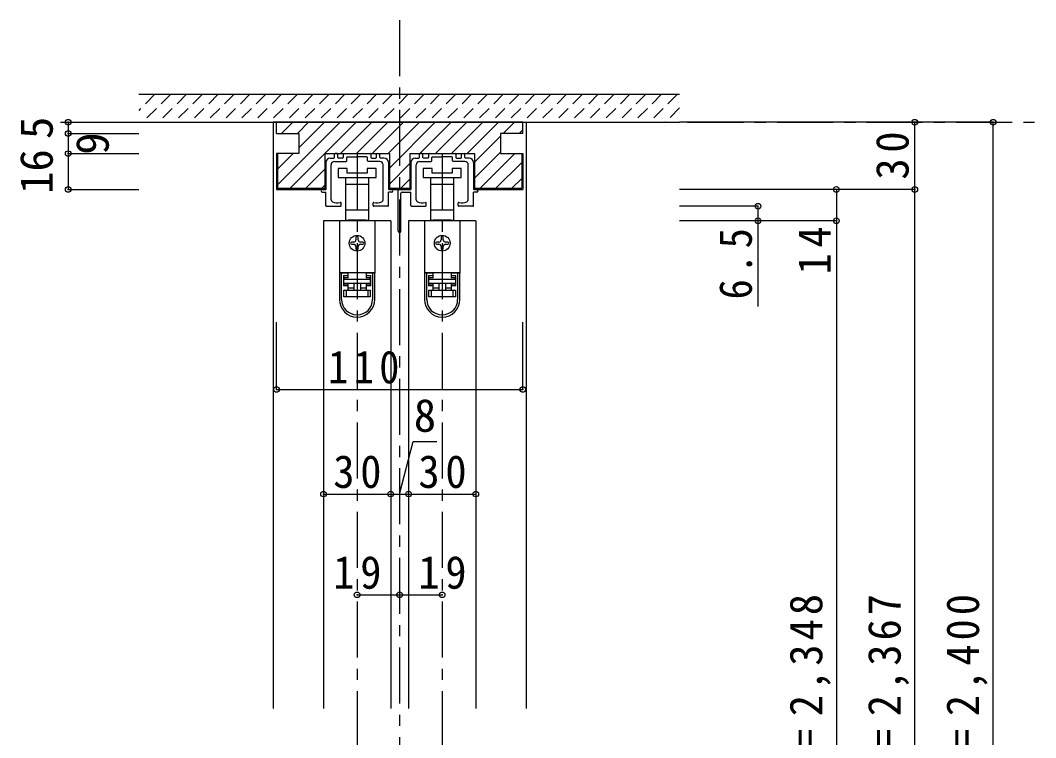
# Model space of a CAD drawing. Units: millimetres, scale not verified. Extents: x -973 to 977, y -718 to 696.
# Drawn here: x 53.8 to 507.2, y -322.8 to -2.5 of the extents above; entities that cross this region are included whole.
import ezdxf
from ezdxf.enums import TextEntityAlignment as Align

# ---------------------------------------------------------------- set-up
doc = ezdxf.new("R2010")
doc.units = ezdxf.units.MM
doc.header["$LTSCALE"] = 5
doc.header["$PDMODE"] = 32
doc.header["$PDSIZE"] = 2.5
doc.linetypes.add('CHAIN1', pattern=[8, 5, -1, 1, -1])
doc.linetypes.add('DASHED1', pattern=[1.8, 1.2, -0.6])
for name, color, linetype in [('0-1_通り芯', 4, 'CHAIN1'), ('0-4_枠', 3, 'Continuous'), ('0-6_扉', 6, 'Continuous'), ('0-7_金物', 7, 'Continuous'), ('0-B_寸法', 7, 'Continuous'), ('0-C_ﾊｯﾁ', 4, 'Continuous')]:
    doc.layers.add(name, color=color, linetype=linetype)
doc.styles.add('ＭＳ ゴシック', font='')
doc.styles.get('ＭＳ ゴシック').set_extended_font_data('MS Gothic')

# ---------------------------------------------------------------- blocks, each defined once
blk = doc.blocks.new('下荷重(戸車)')
at = {"layer": '0-7_金物'}
for p, q in [((8.5, 37.107), (4.5, 37.107)), ((5.25, 30.107), (5.25, 33.107)), ((-5.25, 30.107), (0, 30.107)), ((0, 30.107), (5.25, 30.107)), ((5.25, 18.507), (5.25, 30.107)), ((0, 18.507), (-5.25, 18.507)), ((-5.25, 18.507), (-5.25, 14.107)), ((5.25, 18.507), (0, 18.507)), ((5.25, 14.107), (5.25, 18.507)), ((7.9, 13.807), (-7.9, 13.807)), ((-7.9, 13.807), (-7.9, -9.493)), ((-5.25, 14.107), (-4, 14.107)), ((-4, 14.107), (-4, 13.807)), ((4, 14.107), (-4, 14.107)), ((4, 14.107), (5.25, 14.107)), ((4, 13.807), (4, 14.107)), ((7.9, 13.807), (7.9, -9.493)), ((-0.5, 6.307), (-0.5, 5.307)), ((0.5, 5.307), (0.5, 6.307)), ((-1.5, 4.307), (-2.5, 4.307)), ((-2.5, 3.307), (-1.5, 3.307)), ((-0.5, 2.307), (-0.5, 1.307)), ((0.5, 1.307), (0.5, 2.307)), ((2.5, 4.307), (1.5, 4.307)), ((1.5, 3.307), (2.5, 3.307)), ((7.9, -9.493), (-7.9, -9.493)), ((-7.9, -9.493), (-7.9, -9.593)), ((-6.9, -9.593), (-7.9, -9.593)), ((-7.9, -9.593), (-7.9, -21.293)), ((-4.2, -9.593), (-6.9, -9.593)), ((-6.9, -21.293), (-6.9, -9.593)), ((-6.1, -10.593), (-6.1, -15.293)), ((-6.1, -10.593), (-4.2, -10.593)), ((-5.9, -11.693), (-5.9, -12.193)), ((-4, -11.693), (-5.9, -11.693)), ((-5.9, -12.193), (5.9, -12.193)), ((-5.9, -14.193), (-5.9, -12.193)), ((-4.9, -9.593), (-4.9, -9.493)), ((-4.2, -9.593), (-4.2, -10.593)), ((-4, -11.693), (-4, -9.493)), ((4, -9.493), (4, -11.693)), ((5.9, -11.693), (4, -11.693)), ((6.9, -9.593), (4.2, -9.593)), ((4.2, -10.593), (4.2, -9.593)), ((4.2, -11.593), (4.2, -10.593)), ((4.2, -10.593), (6.1, -10.593)), ((6.1, -11.593), (4.2, -11.593)), ((4.9, -9.493), (4.9, -9.593)), ((5.9, -12.193), (5.9, -11.693)), ((5.9, -12.193), (5.9, -14.193)), ((6.1, -15.293), (6.1, -10.593)), ((6.9, -9.593), (6.9, -21.293)), ((7.9, -9.593), (6.9, -9.593)), ((7.9, -9.493), (7.9, -9.593)), ((7.9, -21.293), (7.9, -9.593)), ((-6.1, -14.293), (-4.2, -14.293)), ((-4.2, -15.293), (-6.1, -15.293)), ((5.9, -14.193), (-5.9, -14.193)), ((-5.9, -17.193), (-4.9, -17.193)), ((-4.9, -17.193), (4.9, -17.193)), ((-4.9, -17.193), (-4.9, -20.193)), ((-4.2, -14.293), (-4.2, -15.293)), ((-4.2, -15.293), (-4.2, -17.193)), ((-4, -16.193), (-4, -14.193)), ((-1.5, -14.193), (-1.5, -17.193)), ((1.5, -14.193), (1.5, -17.193)), ((1.5, -16.193), (4, -16.193)), ((6.1, -15.293), (4.2, -15.293)), ((4.2, -17.193), (4.2, -15.293)), ((4.9, -17.193), (5.9, -17.193)), ((5.9, -17.193), (5.9, -20.193)), ((4.9, -20.193), (-4.9, -20.193))]:
    blk.add_line(p, q, dxfattribs=at)
for points in [[(-8.5, 33.107), (0, 33.107), (8.5, 33.107), (8.5, 37.107)], [(4.5, 37.107), (4.5, 35.107), (-4.5, 35.107), (-4.5, 37.107), (-8.5, 37.107), (-8.5, 33.107)], [(-5.25, 33.107), (-5.25, 30.107), (-5.25, 18.507)], [(-4.2, -10.593), (-4.2, -11.593), (-6.1, -11.593)], [(-4.9, -20.193), (-5.9, -20.193), (-5.9, -17.193)], [(-4, -17.193), (-4, -16.193), (-1.5, -16.193)], [(4, -14.193), (4, -16.193), (4, -17.193)], [(4.2, -15.293), (4.2, -14.293), (6.1, -14.293)], [(5.9, -20.193), (4.9, -20.193), (4.9, -17.193)]]:
    blk.add_lwpolyline(points, dxfattribs=at)
blk.add_circle((0, 3.807), 3.5, dxfattribs=at)
for centre, radius, start, end in [((-1.5, 5.307), 1, 270, 0), ((0, 6.307), 0.5, 90, 180), ((0, 6.307), 0.5, 0, 90), ((1.5, 5.307), 1, 180, 270), ((-2.5, 3.807), 0.5, 90, 180), ((-2.5, 3.807), 0.5, 180, 270), ((-1.5, 2.307), 1, 0, 90), ((0, 1.307), 0.5, 180, 270), ((0, 1.307), 0.5, 270, 0), ((1.5, 2.307), 1, 90, 180), ((2.5, 3.807), 0.5, 0, 90), ((2.5, 3.807), 0.5, 270, 0), ((0, -21.293), 7.9, 180, 0), ((0, -21.293), 6.9, 180, 0)]:
    blk.add_arc(centre, radius, start, end, dxfattribs=at)
blk = doc.blocks.new('03')
at = {"layer": '0-B_寸法'}
for p, q in [((-9.229, 7.776), (-9.229, 9.176)), ((-8.029, 9.476), (-8.929, 9.476)), ((-7.729, 7.776), (-7.729, 9.176)), ((-5.229, 9.176), (-5.229, 7.776)), ((-4.929, 9.476), (6.771, 9.476)), ((7.071, 9.176), (7.071, 7.776)), ((9.571, 7.776), (9.571, 9.176)), ((9.871, 9.476), (10.771, 9.476)), ((11.071, 7.776), (11.071, 9.176)), ((-13.079, 5.476), (-13.079, -6.524)), ((-11.079, 7.476), (-9.529, 7.476)), ((-9.229, 5.976), (-4.029, 5.976)), ((-5.529, 7.476), (-7.429, 7.476)), ((-3.729, 6.276), (-3.729, 7.676)), ((-3.429, 7.976), (0.621, 7.976)), ((0.921, 8.276), (0.621, 7.976)), ((0.921, 8.276), (1.221, 7.976)), ((5.271, 7.976), (1.221, 7.976)), ((5.571, 6.276), (5.571, 7.676)), ((11.071, 5.976), (5.871, 5.976)), ((7.371, 7.476), (9.271, 7.476)), ((12.921, 7.476), (11.371, 7.476)), ((14.921, 5.476), (14.921, -6.524)), ((-10.679, -11.096), (-10.679, 4.476)), ((12.521, -11.096), (12.521, 4.476)), ((-18.679, -25.124), (-18.679, -7.024)), ((-18.179, -6.524), (-13.079, -6.524)), ((-17.479, -25.124), (-17.479, -8.224)), ((-16.979, -7.724), (-13.079, -7.724)), ((-13.079, -13.724), (-13.079, -7.724)), ((16.321, -6.524), (14.921, -6.524)), ((16.321, -7.724), (14.921, -7.724)), ((14.921, -13.724), (14.921, -7.724)), ((-6.229, -13.724), (-6.229, -12.649)), ((8.071, -13.724), (8.071, -12.649)), ((-12.779, -14.024), (-6.529, -14.024)), ((14.621, -14.024), (8.371, -14.024))]:
    blk.add_line(p, q, dxfattribs=at)
for centre, radius, start, end in [((-8.929, 9.176), 0.3, 90, 180), ((-8.029, 9.176), 0.3, 0, 90), ((-4.929, 9.176), 0.3, 90, 180), ((6.771, 9.176), 0.3, 0, 90), ((9.871, 9.176), 0.3, 90, 180), ((10.771, 9.176), 0.3, 0, 90), ((-11.079, 5.476), 2, 90, 180), ((-9.229, 4.476), 1.5, 90, 180), ((-9.529, 7.776), 0.3, 270, 0), ((-7.429, 7.776), 0.3, 180, 270), ((-5.529, 7.776), 0.3, 270, 0), ((-4.029, 6.276), 0.3, 270, 0), ((-3.429, 7.676), 0.3, 90, 180), ((5.271, 7.676), 0.3, 0, 90), ((5.871, 6.276), 0.3, 180, 270), ((7.371, 7.776), 0.3, 180, 270), ((9.271, 7.776), 0.3, 270, 0), ((11.371, 7.776), 0.3, 180, 270), ((11.071, 4.476), 1.5, 0, 90), ((12.921, 5.476), 2, 0, 90), ((-18.179, -7.024), 0.5, 90, 180), ((-16.979, -8.224), 0.5, 90, 180), ((16.321, -7.124), 0.6, 0, 90), ((16.321, -7.124), 0.6, 270, 0), ((-9.679, -11.096), 1, 180, 243.25632), ((-7.879, -7.524), 5, 243.25632, 284.75682), ((-6.529, -12.649), 0.3, 0, 104.75682), ((8.371, -12.649), 0.3, 75.24318, 180), ((9.721, -7.524), 5, 255.24318, 296.74368), ((11.521, -11.096), 1, 296.74368, 0), ((-12.779, -13.724), 0.3, 180, 270), ((-6.529, -13.724), 0.3, 270, 0), ((8.371, -13.724), 0.3, 180, 270), ((14.621, -13.724), 0.3, 270, 0), ((-18.079, -25.124), 0.6, 180, 0)]:
    blk.add_arc(centre, radius, start, end, dxfattribs=at)
blk = doc.blocks.new('02')
at = {"layer": '0-B_寸法'}
for p, q in [((-14, 4.623), (-14, -7.377)), ((-12, 6.623), (-10.45, 6.623)), ((-10.15, 6.923), (-10.15, 8.323)), ((-10.15, 5.123), (-4.95, 5.123)), ((-8.95, 8.623), (-9.85, 8.623)), ((-8.65, 6.923), (-8.65, 8.323)), ((-6.45, 6.623), (-8.35, 6.623)), ((-6.15, 8.323), (-6.15, 6.923)), ((-5.85, 8.623), (5.85, 8.623)), ((-4.65, 5.423), (-4.65, 6.823)), ((-4.35, 7.123), (-0.3, 7.123)), ((0, 7.423), (-0.3, 7.123)), ((0, 7.423), (0.3, 7.123)), ((4.35, 7.123), (0.3, 7.123)), ((4.65, 5.423), (4.65, 6.823)), ((10.15, 5.123), (4.95, 5.123)), ((6.15, 8.323), (6.15, 6.923)), ((6.45, 6.623), (8.35, 6.623)), ((8.65, 6.923), (8.65, 8.323)), ((8.95, 8.623), (9.85, 8.623)), ((10.15, 6.923), (10.15, 8.323)), ((12, 6.623), (10.45, 6.623)), ((14, 4.623), (14, -7.377)), ((-11.6, -11.949), (-11.6, 3.623)), ((11.6, -11.949), (11.6, 3.623)), ((-15.4, -7.377), (-14, -7.377)), ((-15.4, -8.577), (-14, -8.577)), ((-14, -14.577), (-14, -8.577)), ((15.4, -7.377), (14, -7.377)), ((15.4, -8.577), (14, -8.577)), ((14, -14.577), (14, -8.577)), ((-7.15, -14.577), (-7.15, -13.502)), ((7.15, -14.577), (7.15, -13.502)), ((-13.7, -14.877), (-7.45, -14.877)), ((13.7, -14.877), (7.45, -14.877))]:
    blk.add_line(p, q, dxfattribs=at)
for centre, radius, start, end in [((-12, 4.623), 2, 90, 180), ((-10.15, 3.623), 1.5, 90, 180), ((-10.45, 6.923), 0.3, 270, 0), ((-9.85, 8.323), 0.3, 90, 180), ((-8.95, 8.323), 0.3, 0, 90), ((-8.35, 6.923), 0.3, 180, 270), ((-6.45, 6.923), 0.3, 270, 0), ((-5.85, 8.323), 0.3, 90, 180), ((-4.95, 5.423), 0.3, 270, 0), ((-4.35, 6.823), 0.3, 90, 180), ((4.35, 6.823), 0.3, 0, 90), ((4.95, 5.423), 0.3, 180, 270), ((5.85, 8.323), 0.3, 0, 90), ((6.45, 6.923), 0.3, 180, 270), ((8.35, 6.923), 0.3, 270, 0), ((8.95, 8.323), 0.3, 90, 180), ((9.85, 8.323), 0.3, 0, 90), ((10.45, 6.923), 0.3, 180, 270), ((10.15, 3.623), 1.5, 0, 90), ((12, 4.623), 2, 0, 90), ((-15.4, -7.977), 0.6, 90, 180), ((-15.4, -7.977), 0.6, 180, 270), ((15.4, -7.977), 0.6, 0, 90), ((15.4, -7.977), 0.6, 270, 0), ((-10.6, -11.949), 1, 180, 243.25632), ((-8.8, -8.377), 5, 243.25632, 284.75682), ((-7.45, -13.502), 0.3, 0, 104.75682), ((7.45, -13.502), 0.3, 75.24318, 180), ((8.8, -8.377), 5, 255.24318, 296.74368), ((10.6, -11.949), 1, 296.74368, 0), ((-13.7, -14.577), 0.3, 180, 270), ((-7.45, -14.577), 0.3, 270, 0), ((7.45, -14.577), 0.3, 180, 270), ((13.7, -14.577), 0.3, 270, 0)]:
    blk.add_arc(centre, radius, start, end, dxfattribs=at)

msp = doc.modelspace()

# ---------------------------------------------------------------- linework, layer by layer
at = {"layer": '0-1_通り芯'}
for p, q in [((223.153, -2.5), (223.153, -577.5)), ((71.653, -48), (507.153, -48)), ((204.153, -62), (204.153, -555.5)), ((242.153, -62), (242.153, -555.5))]:
    msp.add_line(p, q, dxfattribs=at)
at = {"layer": '0-1_通り芯', "linetype": 'Continuous'}
for p, q in [((204.153, -259), (223.153, -259)), ((223.153, -259), (242.153, -259))]:
    msp.add_line(p, q, dxfattribs=at)
at = {"layer": '0-1_通り芯', "color": 7}
for p in [(204.153, -259), (223.153, -259), (242.153, -259)]:
    msp.add_point(p, dxfattribs=at)
at = {"layer": '0-4_枠', "color": 4}
for p, q in [((168.153, -48), (166.653, -48)), ((166.653, -48), (166.653, -309.75)), ((278.153, -48), (279.653, -48)), ((279.653, -48), (279.653, -309.75))]:
    msp.add_line(p, q, dxfattribs=at)
at = {"layer": '0-4_枠'}
for p, q in [((168.153, -53), (168.153, -48)), ((278.153, -48), (168.153, -48)), ((278.153, -53), (278.153, -48)), ((168.153, -53), (178.153, -53)), ((178.153, -53), (178.153, -62)), ((268.153, -53), (268.153, -62)), ((278.153, -53), (268.153, -53)), ((168.153, -62), (168.153, -78)), ((178.153, -62), (168.153, -62)), ((168.653, -62), (168.653, -77.5)), ((189.753, -62), (218.553, -62)), ((189.753, -62), (189.753, -78)), ((218.553, -62), (218.553, -78)), ((227.753, -62), (256.553, -62)), ((227.753, -62), (227.753, -78)), ((256.553, -62), (256.553, -78)), ((268.153, -62), (278.153, -62)), ((277.653, -62), (277.653, -77.5)), ((278.153, -62), (278.153, -78)), ((168.153, -78), (189.753, -78)), ((168.653, -77.5), (189.753, -77.5)), ((218.553, -77.5), (227.753, -77.5)), ((218.553, -78), (227.753, -78)), ((256.553, -77.5), (277.653, -77.5)), ((256.553, -78), (278.153, -78))]:
    msp.add_line(p, q, dxfattribs=at)
at = {"layer": '0-6_扉'}
for p, q in [((219.153, -92), (189.153, -92)), ((189.153, -92), (189.153, -309.75)), ((219.153, -92), (219.153, -309.75)), ((257.153, -92), (227.153, -92)), ((227.153, -92), (227.153, -309.75)), ((257.153, -92), (257.153, -309.75))]:
    msp.add_line(p, q, dxfattribs=at)
at = {"layer": '0-B_寸法', "color": 4, "linetype": 'DASHED1'}
for p, q in [((113.864, -35.5), (106.653, -42.711)), ((120.935, -35.5), (108.435, -48)), ((128.006, -35.5), (115.506, -48)), ((135.077, -35.5), (122.577, -48)), ((142.148, -35.5), (129.648, -48)), ((149.219, -35.5), (136.719, -48)), ((156.29, -35.5), (143.79, -48)), ((163.362, -35.5), (150.862, -48)), ((170.433, -35.5), (157.933, -48)), ((177.504, -35.5), (165.004, -48)), ((184.575, -35.5), (172.075, -48)), ((191.646, -35.5), (179.146, -48)), ((198.717, -35.5), (186.217, -48)), ((205.788, -35.5), (193.288, -48)), ((212.859, -35.5), (200.359, -48)), ((219.93, -35.5), (207.43, -48)), ((227.001, -35.5), (214.501, -48)), ((234.072, -35.5), (221.572, -48)), ((241.143, -35.5), (228.643, -48)), ((248.214, -35.5), (235.714, -48)), ((255.285, -35.5), (242.785, -48)), ((262.356, -35.5), (249.856, -48)), ((269.428, -35.5), (256.928, -48)), ((276.499, -35.5), (263.999, -48)), ((283.57, -35.5), (271.07, -48)), ((290.641, -35.5), (278.141, -48)), ((297.712, -35.5), (285.212, -48)), ((304.783, -35.5), (292.283, -48)), ((311.854, -35.5), (299.354, -48)), ((318.925, -35.5), (306.425, -48)), ((325.996, -35.5), (313.496, -48)), ((333.067, -35.5), (320.567, -48)), ((340.138, -35.5), (327.638, -48)), ((347.209, -35.5), (334.709, -48)), ((348.153, -41.627), (341.78, -48))]:
    msp.add_line(p, q, dxfattribs=at)
at = {"layer": '0-B_寸法', "color": 2}
for p, q in [((106.653, -35.5), (348.153, -35.5)), ((106.653, -48), (348.153, -48))]:
    msp.add_line(p, q, dxfattribs=at)
at = {"layer": '0-B_寸法', "color": 4}
for p, q in [((75.153, -48), (106.653, -48)), ((75.153, -48), (75.153, -53)), ((488.153, -48), (348.153, -48)), ((453.153, -552.5), (453.153, -48)), ((488.153, -567.5), (488.153, -48)), ((75.153, -53), (106.653, -53)), ((75.153, -53), (75.153, -62)), ((75.153, -62), (106.653, -62)), ((75.153, -62), (75.153, -78)), ((75.153, -78), (106.653, -78)), ((453.153, -78), (348.153, -78)), ((418.153, -78), (418.153, -547.5)), ((383.153, -85.5), (348.153, -85.5)), ((383.153, -85.5), (383.153, -130.213)), ((418.153, -92), (348.153, -92)), ((168.153, -167.304), (168.153, -137.304)), ((278.153, -167.304), (278.153, -137.304)), ((168.153, -167.304), (278.153, -167.304)), ((189.153, -214), (257.153, -214))]:
    msp.add_line(p, q, dxfattribs=at)
msp.add_lwpolyline([(223.153, -214), (229.215, -190.592), (239.711, -190.592)], dxfattribs=at)
at = {"layer": '0-B_寸法'}
for p in [(75.153, -48), (453.153, -48), (488.153, -48), (75.153, -53), (75.153, -62), (75.153, -78), (418.153, -78), (453.153, -78), (383.153, -85.5), (383.153, -92), (418.153, -92), (168.153, -167.304), (278.153, -167.304), (189.153, -214), (219.153, -214), (227.153, -214), (257.153, -214)]:
    msp.add_point(p, dxfattribs=at)
at = {"layer": '0-C_ﾊｯﾁ'}
for p, q in [((168.356, -48), (168.153, -48.203)), ((168.653, -75.987), (196.64, -48)), ((170.427, -53), (175.427, -48)), ((174.211, -77.5), (203.711, -48)), ((177.498, -53), (182.498, -48)), ((178.153, -59.416), (189.569, -48)), ((196.782, -62), (210.782, -48)), ((203.853, -62), (217.853, -48)), ((210.924, -62), (224.924, -48)), ((217.995, -62), (231.995, -48)), ((218.553, -68.513), (239.066, -48)), ((232.137, -62), (246.137, -48)), ((239.208, -62), (253.208, -48)), ((246.279, -62), (260.279, -48)), ((253.35, -62), (267.35, -48)), ((269.422, -53), (274.422, -48)), ((256.553, -65.869), (268.153, -54.269)), ((276.493, -53), (278.153, -51.34)), ((168.653, -68.916), (175.569, -62)), ((256.553, -72.94), (268.153, -61.34)), ((259.064, -77.5), (274.564, -62)), ((218.553, -75.584), (227.753, -66.384)), ((266.135, -77.5), (277.653, -65.982)), ((181.282, -77.5), (189.753, -69.029)), ((188.353, -77.5), (189.753, -76.1)), ((223.708, -77.5), (227.753, -73.455)), ((273.206, -77.5), (277.653, -73.053))]:
    msp.add_line(p, q, dxfattribs=at)

# ---------------------------------------------------------------- block references
at = {"layer": '0-7_金物'}
for name, p in [('02', (204.153, -70.623)), ('03', (241.232, -71.476)), ('下荷重(戸車)', (204.153, -105.807)), ('下荷重(戸車)', (242.153, -105.807))]:
    msp.add_blockref(name, p, dxfattribs=at)

# ---------------------------------------------------------------- texts
at = {"layer": '0-1_通り芯', "color": 7, "char_height": 14.66, "attachment_point": 7, "style": 'ＭＳ ゴシック'}
for insert in [(193.528, -256.5), (231.528, -256.5)]:
    msp.add_mtext('\\T1.27;\\W0.95;19', dxfattribs=dict(at, insert=insert))
at = {"layer": '0-B_寸法', "style": 'ＭＳ ゴシック'}
for s, p in [('5', (72.653, -55.5)), ('9', (97.653, -62.5)), ('16', (72.653, -80))]:
    msp.add_text(s, height=14.66, rotation=90, dxfattribs=at).set_placement(p, align=Align.BOTTOM_LEFT)
msp.add_text('8', height=14.66, dxfattribs=at).set_placement((229.463, -190.592), align=Align.BOTTOM_LEFT)
at = {"layer": '0-B_寸法', "char_height": 14.66, "attachment_point": 7, "rotation": 90, "style": 'ＭＳ ゴシック'}
for s, insert in [('\\T1.27;\\W0.95;30', (450.653, -73.625)), ('\\T1.27;\\W0.95;14', (415.653, -115.996)), ('\\T1.27;\\W0.9;6.5', (380.653, -127.098)), ('\\T1.19;\\W0.95;ＤＨ＝2,348', (415.653, -381)), ('\\T1.19;\\W0.95;枠内＝2,367', (450.653, -381)), ('\\T1.19;\\W0.95;枠外＝2,400', (485.653, -381))]:
    msp.add_mtext(s, dxfattribs=dict(at, insert=insert))
at = {"layer": '0-B_寸法', "char_height": 14.66, "attachment_point": 7, "style": 'ＭＳ ゴシック'}
for s, insert in [('\\T1.27;\\W0.9;110', (191.251, -164.804)), ('\\T1.27;\\W0.95;30', (193.528, -211.5)), ('\\T1.27;\\W0.95;30', (231.528, -211.5))]:
    msp.add_mtext(s, dxfattribs=dict(at, insert=insert))

doc.saveas('drawing.dxf')
